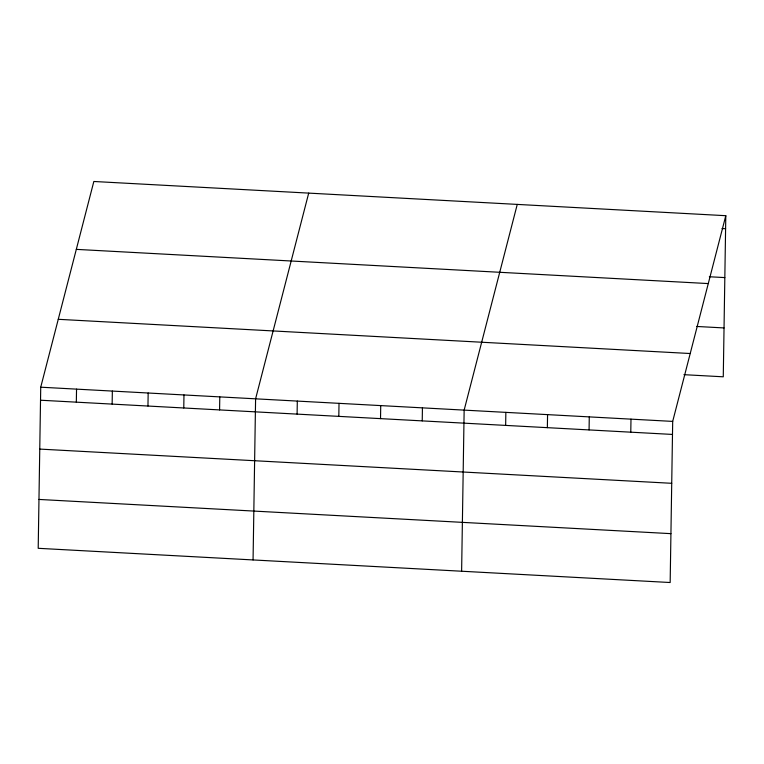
<?xml version="1.0" encoding="UTF-8"?>
<svg xmlns="http://www.w3.org/2000/svg" width="764" height="764" viewBox="0 0 764 764"><rect width="100%" height="100%" fill="white"/><g stroke="black" fill="none" stroke-linecap="round" stroke-linejoin="round"><path stroke-width="1.15" d="M40.731 387.195L38.2 548.304L670.162 582.521L672.692 421.403L725.8 215.696L93.838 181.479L40.731 387.195L672.692 421.403M76.333 402.16L76.543 389.134M112.146 404.099L112.356 391.072M147.958 406.037L148.168 393.011M183.771 407.976L183.971 394.95M219.583 409.915L219.784 396.888M253.065 559.936L255.596 398.827L308.704 193.111M297.101 414.117L297.311 401.081M338.815 416.37L339.015 403.344M380.52 418.624L380.73 405.598M422.234 420.888L422.435 407.852M461.618 571.224L464.149 410.115L517.257 204.408M505.653 425.405L505.854 412.369M547.358 427.659L547.568 414.632M589.073 429.922L589.273 416.886M630.777 432.176L630.988 419.149M725.8 215.696L723.269 376.805L683.942 374.675M722.018 228.531L725.599 228.722M709.336 276.749L724.826 277.59M76.314 249.37L708.276 283.578M696.625 326.457L724.033 327.937M58.255 319.304L690.217 353.522M40.53 400.221L672.492 434.439M39.757 449.089L671.718 483.306M38.964 499.436L670.926 533.654"/></g></svg>
